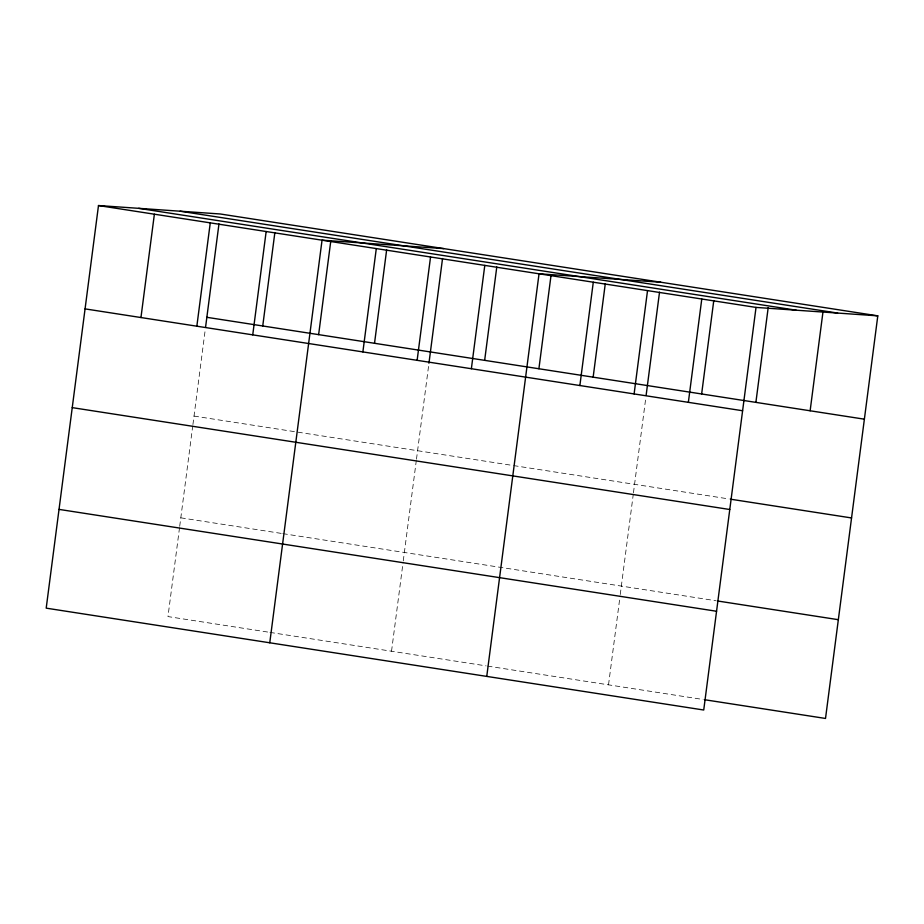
<?xml version="1.0" encoding="UTF-8"?>
<svg xmlns="http://www.w3.org/2000/svg" width="924" height="924" viewBox="0 0 924 924"><rect width="100%" height="100%" fill="white"/><g stroke="black" fill="none" stroke-linecap="round" stroke-linejoin="round"><path stroke-width="0.69" stroke-dasharray="4.62 3.46" d="M179.522 527.708L167.972 616.585L268.584 632.178M179.706 526.299L192.735 425.964M192.92 424.555L205.382 328.609M391.533 651.224L403.083 562.335M403.268 560.926L416.297 460.602M416.481 459.193L428.944 363.236M608.523 684.846L620.073 595.957M620.247 594.548L633.286 494.224M633.46 492.804L645.922 396.858M194.017 416.077L512.162 465.361M513.559 465.581L729.151 498.983M180.804 517.833L281.404 533.414M282.802 533.633L715.938 600.739M269.981 632.397L486.116 665.881M487.514 666.089L703.106 699.491"/><path stroke-width="1.39" d="M877.8 315.846L220.27 213.987L98.487 205.544L46.2 608.154L703.73 710.013L756.028 307.415L877.8 315.846L825.513 718.456L704.504 699.711M140.956 317.533L154.377 214.206M196.847 326.195L210.268 222.857M205.567 327.188L218.976 223.897M252.737 334.858L266.158 231.52M262.739 325.976L274.867 232.548M269.762 642.781L322.049 240.182L443.832 248.614M318.63 334.638L330.757 241.21M362.878 351.917L376.299 248.579M374.52 343.289L386.648 249.873M417.128 360.314L430.549 256.988M428.944 363.236L442.538 258.524M471.367 368.722L484.788 265.396M484.65 360.36L496.789 266.932M486.752 676.403L539.038 273.793L660.81 282.236M538.9 368.757L551.039 275.34M579.868 385.527L593.289 282.201M593.15 377.165L605.278 283.737M634.107 393.936L647.528 290.598M646.107 395.437L659.528 292.146M688.357 402.333L701.778 299.006M701.639 393.971L713.778 300.543M755.89 402.379L768.202 307.53M810.129 410.776L823.007 311.688M180.076 211.203L837.618 313.063M138.681 208.327L796.211 310.198M98.487 205.544L756.028 307.415M206.849 317.313L864.379 419.184M85.066 308.882L742.607 410.741M730.538 499.191L851.558 517.948M72.245 407.634L729.775 509.505M717.324 600.947L838.334 619.692M59.032 509.39L716.562 611.261"/></g></svg>
